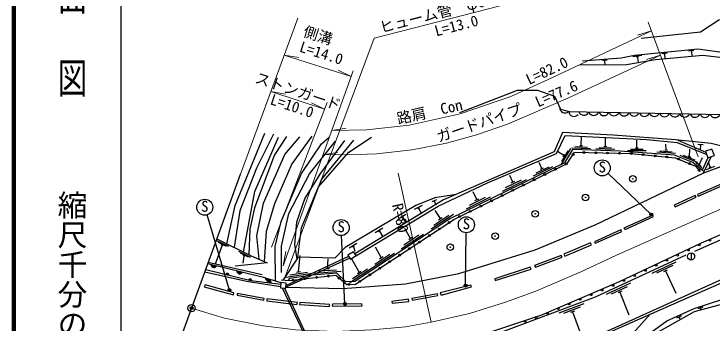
# Model space of a CAD drawing. Units: millimetres at full size, sheet at 1:1000; details may follow other scales. Extents: x 40000 to 680000, y 20000 to 380000.
# Drawn here: x 40000 to 157409, y 268644 to 320689 of the extents above; entities that cross this region are included whole.
import ezdxf
from ezdxf.enums import TextEntityAlignment as Align

# ---------------------------------------------------------------- set-up
doc = ezdxf.new("R2010")
doc.units = ezdxf.units.MM
doc.header["$LTSCALE"] = 1000
doc.header["$PDMODE"] = 32
doc.header["$PDSIZE"] = 500
doc.linetypes.add('CHAIN', pattern=[18.5, 12, -1.5, 3.5, -1.5])
for name, color, linetype, lineweight in [('M-BGD', 7, 'Continuous', 25), ('M-BGD-EXST', 7, 'Continuous', 25), ('M-BMK', 2, 'CHAIN', 13), ('M-BMK-OTRS', 5, 'Continuous', 25), ('M-BMK-SRVR', 3, 'Continuous', 25), ('M-STR-HTXT', 7, 'Continuous', 13), ('M-TTL', 2, 'Continuous', 140), ('M-TTL-BAND', 7, 'Continuous', 25)]:
    doc.layers.add(name, color=color, linetype=linetype, lineweight=lineweight)
doc.layers.add('M-OTRS', color=6, linetype='Continuous')
doc.styles.add('@ＭＳ ゴシック', font='')
doc.styles.add('ＭＳ ゴシック', font='')
doc.styles.get('@ＭＳ ゴシック').set_extended_font_data('@MS Gothic')
doc.styles.get('ＭＳ ゴシック').set_extended_font_data('MS Gothic')

msp = doc.modelspace()

# ---------------------------------------------------------------- hatches: boundary and pattern name
at = {"layer": 'M-BGD'}
for points in [[(144027, 292917, -0.41421), (144077, 292967, -0.41421)], [(136091, 289799, -0.41421), (136141, 289849, -0.41421)], [(127620, 287036, -0.41421), (127670, 287086, -0.41421)], [(120875, 283289, -0.41421), (120925, 283339, -0.41421)], [(113340, 281417, -0.41421), (113390, 281467, -0.41421)], [(73155, 278517), (74117, 278283, -0.82183)], [(77469, 277469), (78432, 277235, -0.82183)], [(76211, 276677), (75604, 276828, -0.84072)], [(80000, 275760), (79388, 275890, -0.84072)], [(82319, 276257), (83267, 275968, -0.82183)], [(83320, 275362), (82699, 275436, -0.84072)]]:
    msp.add_hatch(color=256, dxfattribs=at).paths.add_polyline_path(points)
at = {"layer": 'M-BGD-EXST'}
for points in [[(147406, 287037, -1), (146967, 286798, -0.41421), (147067, 287137, -0.41421)], [(116177, 275077, -1), (115738, 274838, -0.41421), (115838, 275177, -0.41421)], [(76453, 274300, -1), (76014, 274061, -0.41421), (76114, 274400, -0.41421)], [(95894, 271986, -1), (95455, 271747, -0.41421), (95555, 272086, -0.41421)]]:
    msp.add_hatch(color=256, dxfattribs=at).paths.add_polyline_path(points)

# ---------------------------------------------------------------- linework, layer by layer
at = {"layer": 'M-BGD'}
for p, q in [((145576, 313667), (144087, 313484)), ((149845, 314076), (148949, 313987)), ((149511, 313953), (149302, 313932)), ((149406, 313942), (149483, 313176)), ((154371, 314529), (153475, 314439)), ((154037, 314405), (153828, 314384)), ((153932, 314394), (154012, 313594)), ((139752, 312909), (138855, 312836)), ((139415, 312791), (139206, 312774)), ((139311, 312783), (139363, 312139)), ((145023, 313448), (144676, 313405)), ((144850, 313427), (144961, 312514)), ((135394, 298522), (135442, 300102)), ((139471, 298399), (139516, 299888)), ((144755, 298120), (144758, 299438)), ((151657, 299437), (156358, 297444)), ((134338, 298344), (136437, 298281)), ((135149, 298530), (135639, 298515)), ((138415, 298221), (140514, 298158)), ((139226, 298407), (139716, 298392)), ((149699, 297764), (149641, 298764)), ((155932, 298626), (155037, 298714)), ((155580, 298570), (155371, 298590)), ((155476, 298580), (155404, 297849)), ((132497, 296866), (131414, 297509)), ((132054, 295298), (133662, 298006)), ((132141, 295856), (133214, 297662)), ((132372, 296656), (132622, 297077)), ((133807, 298150), (136956, 298055)), ((137884, 298027), (141033, 297932)), ((143180, 297702), (146330, 297699)), ((143705, 297911), (145805, 297909)), ((144510, 298121), (145000, 298120)), ((148098, 297459), (151240, 297232)), ((148637, 297631), (150731, 297479)), ((149455, 297782), (149944, 297747)), ((153609, 296692), (153684, 297906)), ((151993, 296901), (154908, 295707)), ((152558, 296896), (154501, 296100)), ((153383, 296785), (153836, 296599)), ((155288, 295372), (155806, 296520)), ((157264, 296660), (155919, 293885)), ((127404, 293433), (130637, 295016)), ((127837, 293913), (129993, 294968)), ((128810, 294656), (128320, 295656)), ((128558, 294533), (129061, 294779)), ((154657, 295672), (155686, 294798)), ((154887, 295595), (155573, 295012)), ((155208, 295440), (155368, 295304)), ((156452, 294513), (157858, 295036)), ((157103, 294915), (156805, 295714)), ((156939, 294854), (157267, 294976)), ((122154, 290864), (126196, 292842)), ((122696, 291463), (125390, 292782)), ((123911, 292392), (123381, 293475)), ((123597, 292238), (124226, 292546)), ((117847, 289424), (117211, 290723)), ((111089, 289366), (110255, 289027)), ((110803, 289152), (110609, 289073)), ((110706, 289113), (110928, 288569)), ((116090, 287895), (120132, 289874)), ((116632, 288495), (119327, 289814)), ((117533, 289270), (118162, 289577)), ((108661, 288457), (107333, 287759)), ((108222, 288056), (107912, 287894)), ((108067, 287975), (108522, 287109)), ((105931, 286926), (104640, 286163)), ((105512, 286504), (105211, 286326)), ((110171, 284483), (113925, 286963)), ((110631, 285147), (113134, 286800)), ((111717, 286224), (110816, 287588)), ((105362, 286415), (105894, 285514)), ((111425, 286031), (112009, 286417)), ((102023, 284617), (100731, 283854)), ((101604, 284196), (101303, 284018)), ((106678, 282895), (105734, 284557)), ((101454, 284107), (102013, 283159)), ((105131, 281154), (108886, 283634)), ((105592, 281818), (108095, 283471)), ((106386, 282702), (106970, 283088)), ((76146, 281509), (74129, 282508)), ((75743, 281541), (74399, 282207)), ((75161, 281662), (74847, 281817)), ((97663, 282042), (96371, 281279)), ((75004, 281740), (73819, 278567)), ((79826, 279687), (77809, 280685)), ((97244, 281620), (96942, 281442)), ((97093, 281531), (97337, 280739)), ((101783, 279662), (100804, 281425)), ((79423, 279719), (78079, 280384)), ((78685, 279917), (78512, 278699)), ((78841, 279840), (78528, 279995)), ((87795, 279734), (85264, 275906)), ((96509, 279544), (85713, 274710)), ((85731, 274946), (96294, 279889)), ((87855, 277287), (88142, 280029)), ((92744, 277816), (92825, 279444)), ((98051, 277196), (96763, 279513)), ((100237, 277921), (103992, 280401)), ((100697, 278585), (103200, 280238)), ((101491, 279469), (102076, 279855)), ((153882, 280462), (153882, 279262)), ((81737, 276763), (72675, 278828)), ((151344, 278908), (147264, 277010)), ((150791, 278320), (148071, 277054)), ((86416, 276767), (89383, 277213)), ((87509, 277235), (88201, 277339)), ((90543, 277055), (95031, 277380)), ((91269, 277408), (94261, 277625)), ((92395, 277791), (93093, 277841)), ((96504, 275455), (100259, 277935)), ((96965, 276119), (99468, 277772)), ((97759, 277003), (98343, 277389)), ((149875, 277563), (149240, 277267)), ((149557, 277415), (151293, 273685)), ((85719, 276359), (90169, 277028)), ((143708, 275356), (139628, 273458)), ((143154, 274767), (140434, 273502)), ((85104, 274550), (90517, 263188)), ((85512, 274538), (90781, 263137)), ((142238, 274010), (141603, 273715)), ((141921, 273863), (143388, 270031)), ((135834, 271879), (131624, 270290)), ((135238, 271334), (132432, 270274)), ((155860, 271321), (155005, 271041)), ((134268, 270647), (133614, 270400)), ((133941, 270523), (135480, 266447)), ((155561, 271128), (155361, 271063)), ((155461, 271095), (155548, 270830)), ((152253, 269857), (151434, 269485)), ((151976, 269633), (151785, 269546)), ((151881, 269589), (152054, 269207))]:
    msp.add_line(p, q, dxfattribs=at)
for points in [[(145495, 316617), (155466, 317671), (158551, 319720), (162273, 320575), (171457, 318705), (179537, 314409), (187548, 313411), (195907, 314426), (199812, 317573), (202101, 320496)], [(159872, 314074), (154994, 314757), (144388, 313697), (142142, 313268), (135604, 312739)], [(135102, 312100), (143013, 312173), (147911, 313031), (155865, 313765), (161062, 313136)], [(115008, 304113), (124714, 307831), (128074, 307832), (130905, 306845), (131912, 304680), (133364, 304238), (162169, 303708), (174986, 304174), (185807, 308334), (185170, 309229)], [(75828, 281986), (77191, 288447), (82203, 300610)], [(85713, 274710), (95316, 274455), (105832, 275260), (114802, 276971), (127674, 280964), (137765, 285181), (156033, 293939), (159787, 295335), (160879, 296503), (160158, 298150), (157282, 298888), (151285, 299473), (140793, 300274), (132260, 300705), (130876, 297478), (112263, 289379), (97324, 280313)], [(83673, 300455), (80811, 294736), (77988, 287547), (77022, 281394)], [(78632, 280597), (80487, 290768), (84477, 299941)], [(85840, 300065), (83833, 296994), (80463, 288030), (79670, 284452), (79517, 280159)], [(81253, 279387), (80859, 283313), (81974, 288810), (85543, 297037), (88098, 299992)], [(90096, 300125), (86743, 295466), (83847, 288707), (82398, 284057), (82074, 279034)], [(83963, 275756), (83957, 281527), (84966, 285763), (88365, 293833), (91724, 298827), (93040, 299940)], [(87751, 279736), (88345, 284678), (91222, 291554), (96294, 297424), (100112, 299968)], [(97130, 299462), (91723, 292898), (91222, 291554)], [(97051, 261956), (97860, 262926), (108778, 264200), (116524, 265947), (128775, 270051), (141873, 275613), (155634, 282149), (169673, 288205), (182547, 292992), (194807, 296372), (206431, 298705), (220369, 300197), (235467, 300497), (253771, 298549), (278233, 294077), (328035, 283176), (336802, 279749), (337672, 278407)], [(97527, 279985), (111352, 288313), (119629, 292275), (131272, 297211), (132721, 300244), (146417, 299527), (151541, 299043), (156506, 297024)], [(154526, 280738), (172270, 288578), (187523, 293942), (200243, 297026), (213894, 299097), (225991, 299779)], [(85019, 277128), (85019, 281594), (86208, 287109), (89713, 293771), (94098, 299268)], [(95565, 299370), (91561, 293877), (88936, 289679), (87541, 285637), (87164, 281874), (87560, 279379)], [(84943, 275937), (86289, 275808), (94109, 276687), (95976, 275149), (97427, 275170), (113968, 286080), (133033, 295498), (134286, 297391), (143823, 297186), (151225, 296487), (154635, 295060), (155428, 294143)], [(155722, 294362), (154185, 295669), (151100, 296933), (141906, 297597), (133921, 297838), (132616, 295641), (113333, 286202), (97307, 275616), (95822, 275598), (94326, 277019), (90204, 276721), (86325, 276138), (86083, 275827)], [(156300, 297612), (156711, 296437), (157817, 296883), (157358, 297941), (156313, 297575)], [(156711, 296437), (155722, 294362), (156069, 294194)], [(100646, 259985), (103777, 257783), (110450, 258348), (112825, 257968), (122550, 260478), (136416, 265755), (162213, 277438), (172584, 282156), (182733, 285861), (191628, 288701), (198068, 290224), (200118, 291458)], [(114391, 290305), (110783, 289706), (107599, 288411), (95682, 281372), (93952, 279561), (87795, 279734)], [(100724, 259440), (103582, 257333), (110376, 257901), (112896, 257555), (123229, 260229), (133561, 264209), (166207, 278636), (173858, 282103), (188214, 287123), (198137, 289726), (198068, 290224)], [(74135, 282824), (79909, 279965), (82597, 278809), (77220, 278200)], [(111560, 264185), (121066, 266749), (137795, 273064), (153037, 280154)], [(72610, 278649), (81770, 276424), (84873, 275479)], [(142781, 263884), (149834, 269010), (154397, 271082), (166111, 274921), (167593, 276042), (166207, 278636)], [(72114, 277291), (79088, 275687), (84849, 274792)], [(72249, 277660), (79825, 275781), (84863, 275177)], [(168058, 274250), (154414, 270520), (148125, 267019), (145128, 264591), (143211, 262467), (140726, 258666), (138268, 251203), (137669, 245906)], [(147023, 270158), (141172, 263650), (135316, 254716), (133463, 250352), (132272, 243840)]]:
    msp.add_lwpolyline(points, dxfattribs=at)
for points in [[(154981, 290309), (155093, 290017), (159951, 292139), (159818, 292444)], [(151051, 288487), (151190, 288195), (154716, 289842), (154566, 290141)], [(142601, 284641), (142774, 284389), (147552, 286595), (147455, 286822)], [(137635, 282332), (137745, 282097), (142240, 284060), (142067, 284342)], [(132461, 280224), (132649, 279909), (137112, 281810), (136986, 282124)], [(96168, 280092), (96594, 279408), (97552, 280001), (97096, 280624)], [(127531, 278354), (127719, 278058), (132186, 279717), (132018, 280043)], [(120897, 276067), (120946, 275822), (126967, 277730), (126810, 278053)], [(72162, 275089), (72011, 274726), (76914, 273410), (76990, 273743)], [(84873, 275479), (84841, 274557), (85699, 274533), (85763, 275358)], [(111663, 273757), (111826, 273328), (116974, 274716), (116857, 275043)], [(77520, 273637), (77520, 273349), (82015, 272472), (82060, 272775)], [(82519, 272741), (82540, 272402), (87603, 271746), (87666, 272084)], [(103539, 272298), (103617, 271978), (106409, 272298), (106370, 272664)], [(106918, 272805), (106980, 272493), (111293, 273265), (111215, 273546)], [(88069, 272084), (88005, 271746), (93025, 271428), (93152, 271788)], [(93559, 271809), (93517, 271471), (98580, 271534), (98495, 271873)]]:
    msp.add_lwpolyline(points, close=True, dxfattribs=at)
for centre, radius in [((134043, 297023), 150), ((135845, 297358), 150), ((137844, 297315), 150), ((139844, 297272), 150), ((141843, 297229), 150), ((143843, 297184), 150), ((145834, 296996), 150), ((147825, 296808), 150), ((149816, 296620), 150), ((151765, 296262), 150), ((132880, 295422), 150), ((153609, 295490), 150), ((129294, 293651), 150), ((131087, 294536), 150), ((155216, 294389), 150), ((127500, 292765), 150), ((144077, 292917), 550), ((144077, 292917), 50), ((125707, 291879), 150), ((122121, 290108), 150), ((123914, 290993), 150), ((136141, 289799), 550), ((120328, 289222), 150), ((136141, 289799), 50), ((118535, 288336), 150), ((114948, 286565), 150), ((116741, 287450), 150), ((127670, 287036), 550), ((127670, 287036), 50), ((113211, 285581), 150), ((111542, 284480), 150), ((109872, 283379), 150), ((120925, 283289), 550), ((120925, 283289), 50), ((108202, 282278), 150), ((113390, 281417), 550), ((155238, 281795), 150), ((157067, 282604), 150), ((106533, 281176), 150), ((113390, 281417), 50), ((153431, 280937), 150), ((104863, 280075), 150), ((151625, 280079), 150), ((153882, 279862), 600), ((103194, 278974), 150), ((148012, 278363), 150), ((149818, 279221), 150), ((101524, 277873), 150), ((146205, 277505), 150), ((86933, 275880), 150), ((88920, 276104), 150), ((90907, 276327), 150), ((92895, 276551), 150), ((94710, 276192), 150), ((99855, 276772), 150), ((142592, 275789), 150), ((144398, 276647), 150), ((96335, 275155), 150), ((98185, 275671), 150), ((140763, 274979), 150), ((137082, 273415), 150), ((138923, 274197), 150), ((135241, 272634), 150), ((131559, 271070), 150), ((133400, 271852), 150), ((129718, 270288), 150), ((125952, 268947), 150), ((127849, 269582), 150)]:
    msp.add_circle(centre, radius, dxfattribs=at)
for centre, radius, start, end in [((132676, 304899), 886, 177.23428, 313.80242), ((134179, 304332), 886, 184.77099, 321.33914), ((135821, 304520), 886, 200.66295, 337.2311), ((137521, 304489), 886, 200.66295, 337.2311), ((139221, 304458), 886, 200.66295, 337.2311), ((140920, 304427), 886, 200.66295, 337.2311), ((142620, 304395), 886, 200.66295, 337.2311), ((144320, 304364), 886, 200.66295, 337.2311), ((146020, 304333), 886, 200.66295, 337.2311), ((147719, 304302), 886, 200.66295, 337.2311), ((149419, 304270), 886, 200.66295, 337.2311), ((151119, 304239), 886, 200.66295, 337.2311), ((152818, 304208), 886, 200.66295, 337.2311), ((154518, 304177), 886, 200.66295, 337.2311), ((156218, 304146), 886, 200.66295, 337.2311), ((157918, 304114), 886, 200.66295, 337.2311), ((73659, 278495), 505, 177.51694, 335.17513), ((77973, 277447), 505, 177.51694, 335.17513), ((75894, 276699), 318, 355.9647, 156.18243), ((79683, 275772), 318, 357.88506, 158.10279), ((82821, 276206), 505, 174.24084, 331.89903), ((83003, 275345), 318, 3.05538, 163.27311)]:
    msp.add_arc(centre, radius, start, end, dxfattribs=at)
at = {"layer": 'M-BGD-EXST'}
for p, q in [((147187, 286918), (139921, 293831)), ((76234, 274180), (72474, 286848)), ((95674, 271866), (95097, 283363)), ((115957, 274957), (116071, 283849))]:
    msp.add_line(p, q, dxfattribs=at)
for centre, radius in [((138943, 294761), 1350), ((72090, 288142), 1350), ((116089, 285199), 1350), ((147187, 286918), 250), ((95029, 284711), 1350), ((115957, 274957), 250), ((76234, 274180), 250), ((95674, 271866), 250)]:
    msp.add_circle(centre, radius, dxfattribs=at)
at = {"layer": 'M-BMK'}
msp.add_lwpolyline([(69870, 271149), (75419, 269474), (81916, 268166), (87374, 267517), (94027, 267243), (100250, 267486), (105840, 268022), (110156, 268777), (116592, 270279), (122680, 272145), (127747, 274035), (135215, 277189), (141214, 280008), (150421, 284107), (160689, 288645)], dxfattribs=at)
at = {"layer": 'M-BMK-OTRS'}
msp.add_line((59639, 243138), (78121, 293737), dxfattribs=at)
at = {"layer": 'M-BMK-SRVR'}
msp.add_circle((69870, 271149), 600, dxfattribs=at)
at = {"layer": 'M-OTRS'}
msp.add_point((69870, 271149), dxfattribs=at)
at = {"layer": 'M-STR-HTXT'}
for p, q in [((78121, 293737), (87748, 319975)), ((155099, 296610), (146652, 319310)), ((147205, 317825), (144861, 317094)), ((85473, 313775), (96725, 310178)), ((85473, 313775), (87893, 313360)), ((148728, 313730), (146379, 313018)), ((96725, 310178), (94513, 311244)), ((97052, 311086), (85250, 278291)), ((83228, 307655), (92246, 304642)), ((83228, 307655), (85642, 307209)), ((83297, 281435), (92685, 305779)), ((92246, 304642), (90049, 305736)), ((93453, 301086), (95878, 301470)), ((91975, 296979), (94400, 297363)), ((110156, 268777), (104602, 293899)), ((85250, 278291), (85751, 280694))]:
    msp.add_line(p, q, dxfattribs=at)
for points in [[(85476, 276143), (100559, 316599), (123971, 322601)], [(93453, 301086), (99329, 301179), (106451, 301960), (115059, 303883), (123565, 306783), (130465, 309906), (147205, 317825)], [(148728, 313730), (133130, 306504), (123018, 302139), (117796, 300342), (112756, 298910), (106974, 297822), (100982, 297114), (97817, 297030), (91975, 296979)]]:
    msp.add_lwpolyline(points, dxfattribs=at)
at = {"layer": 'M-TTL'}
msp.add_line((40000, 380000), (40000, 20000), dxfattribs=at)
at = {"layer": 'M-TTL-BAND'}
msp.add_line((58000, 370000), (58000, 20000), dxfattribs=at)

# ---------------------------------------------------------------- texts
at = {"layer": 'M-BGD-EXST', "style": 'ＭＳ ゴシック'}
for p in [(138287, 293469), (71435, 286850), (94374, 283419), (115433, 283907)]:
    msp.add_text('S', height=1833, rotation=358.508, dxfattribs=at).set_placement(p, align=Align.BOTTOM_LEFT)
at = {"layer": 'M-STR-HTXT', "style": 'ＭＳ ゴシック'}
for s, rotation, p in [('ヒューム管\u3000φ600', 14.378, (101901, 316943)), ('L=13.0', 14.378, (111150, 316368)), ('側溝', 342.273, (88314, 316463)), ('L=14.0', 342.273, (87700, 313853)), ('L=82.0', 25.317, (126882, 308211)), ('ストンガード', 341.523, (80224, 308659)), ('L=77.6', 23.348, (128363, 304446)), ('L=10.0', 341.523, (82772, 305006)), ('路肩  Con', 12.592, (104739, 301578)), ('ガードパイプ', 18.986, (111623, 298536)), ('R=80', 282.465, (103048, 288451))]:
    msp.add_text(s, height=1833, rotation=rotation, dxfattribs=at).set_placement(p, align=Align.BOTTOM_LEFT)
at = {"layer": 'M-TTL-BAND', "style": '@ＭＳ ゴシック', "width": 1.4}
msp.add_text('平  面  図', height=3666, rotation=270, dxfattribs=at).set_placement((49777, 306475), align=Align.MIDDLE_RIGHT)
at = {"layer": 'M-TTL-BAND', "style": '@ＭＳ ゴシック'}
msp.add_text('縮尺千分の一', height=3666, rotation=270, dxfattribs=at).set_placement((49777, 261030), align=Align.MIDDLE_RIGHT)

doc.saveas('drawing.dxf')
